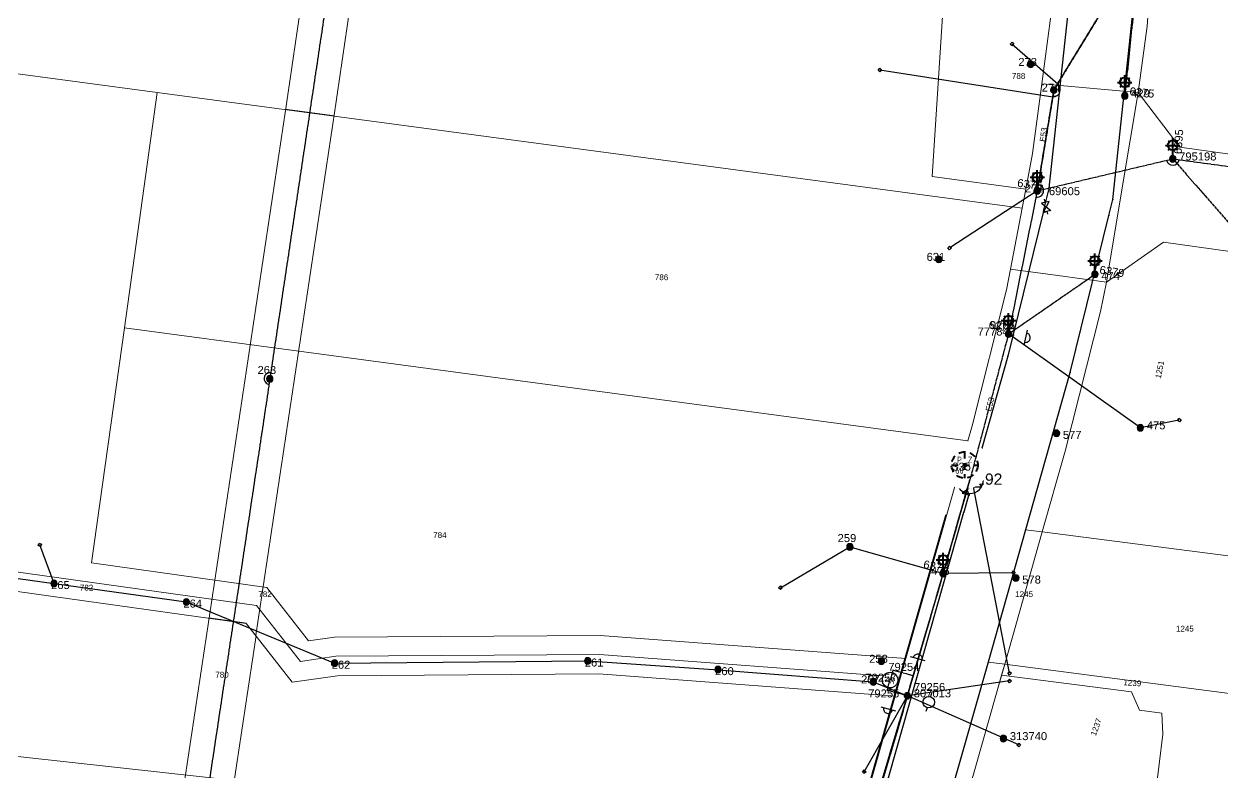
# Model space of a CAD drawing. Header units: metres. Extents: x 315515 to 317824, y 6273486 to 6276226.
# Drawn here: x 316262 to 316636.2, y 6275389.1 to 6275622.9 of the extents above; entities that cross this region are included whole.
import ezdxf
from ezdxf.enums import TextEntityAlignment as Align

# ---------------------------------------------------------------- set-up
doc = ezdxf.new("R2010")
doc.units = ezdxf.units.M
for name, pattern in [('Cable Exist OH', [1, 1, 0]), ('Dash', [5, 3, -2]), ('HIDDEN', [0.375, 0.25, -0.125]), ('HIDDEN2', [0.1875, 0.125, -0.0625])]:
    doc.linetypes.add(name, pattern=pattern)
doc.layers.get('0').update_dxf_attribs({"color": 6})
for name, color, linetype in [('_User Miscellaneous11', 7, 'Continuous'), ('DP164591', 5, 'Continuous'), ('Equip_LV_EXT', 7, 'Continuous'), ('Equip_SL_EXT', 7, 'Continuous'), ('Equip_SP_HV_EXT', 7, 'Continuous'), ('Equip_SP_SL_EXT', 7, 'Continuous'), ('Mains_HV_EXT', 1, 'Continuous'), ('Mains_LV_EXT', 7, 'Continuous'), ('Mains_SL_EXT', 3, 'Continuous'), ('Services_SP_EXT', 7, 'Continuous'), ('Sub_SP_TR_HV_LV_EXT', 7, 'Continuous'), ('SupportsOH_SP_TR_HV_LV_SL_EXT', 7, 'Continuous')]:
    doc.layers.add(name, color=color, linetype=linetype)
for name, color, linetype, lineweight in [('Cadastre Land Parcels_SP_EXT', 7, 'Continuous', 5), ('Cadastre Other Property_SP_EXT', 9, 'HIDDEN', 5), ('Cadastre Roads_SP_EXT', 9, 'Continuous', 5)]:
    doc.layers.add(name, color=color, linetype=linetype, lineweight=lineweight)
doc.styles.add('iecARIAL', font='arial.ttf', dxfattribs={"height": 2})
doc.styles.add('IESYMBOL1', font='isocp.shx')
doc.styles.add('POLE_LABEL', font='arial.ttf')
doc.styles.add('SLCP_LABEL', font='arial.ttf', dxfattribs={"height": 3.5})
doc.styles.get("Standard").update_dxf_attribs({"font": 'arial.ttf'})
doc.styles.add('SWITCH_LABEL', font='arial.ttf', dxfattribs={"height": 2.5})

# ---------------------------------------------------------------- blocks, each defined once
blk = doc.blocks.new('SUB_POLE_EXT')
blk.add_wipeout([(0, 4.22), (0.42, 4.2), (0.83, 4.14), (1.21, 4.05), (1.62, 3.9), (1.99, 3.72), (2.35, 3.51), (2.68, 3.26), (2.99, 2.99), (3.28, 2.66), (3.52, 2.34), (3.76, 1.92), (3.9, 1.62), (4.04, 1.23), (4.18, 0.63), (4.22, 0), (4.18, -0.61), (4.06, -1.15), (3.9, -1.62), (3.58, -2.24), (3.22, -2.73), (2.97, -3.01), (2.68, -3.26), (2.36, -3.5), (2, -3.72), (1.64, -3.89), (1.25, -4.03), (0.82, -4.14), (0.42, -4.2), (0, -4.22), (-0.41, -4.2), (-0.8, -4.15), (-1.21, -4.05), (-1.62, -3.9), (-1.99, -3.73), (-2.35, -3.51), (-2.68, -3.26), (-2.96, -3.02), (-3.23, -2.72), (-3.51, -2.35), (-3.71, -2.01), (-3.91, -1.6), (-4.05, -1.21), (-4.16, -0.76), (-4.22, -0.14), (-4.21, 0.39), (-4.14, 0.83), (-4.03, 1.27), (-3.9, 1.63), (-3.71, 2.02), (-3.5, 2.37), (-3.28, 2.67), (-2.99, 2.99), (-2.68, 3.27), (-2.33, 3.52), (-1.98, 3.73), (-1.63, 3.9), (-1.2, 4.05), (-0.78, 4.15), (-0.4, 4.21)])
blk.add_line((2.16, 0.48), (2.16, 0.48, 0))
blk.add_lwpolyline([(-4.22, 0, 1), (4.22, 0, 1)], format="xyb", close=True)
blk.add_lwpolyline([(2.14, 0.52), (0, 4.22), (-3.66, -2.11), (3.66, -2.11)], close=True)
for tag, height, flags, p in [('ASSET_NUM', 3.5, 8, (2, 2)), ('STREET_CODE', 0.2, 9, (1.5, 0)), ('CONSTRUCTED_VOLTAGE', 0.2, 9, (1.5, -0.2)), ('OPERATING_VOLTAGE', 0.2, 9, (1.5, -0.6)), ('OPERATED_BY', 0.2, 9, (1.5, -0.8)), ('ORIENTATION', 0.2, 9, (1.5, -1.2)), ('OWNED_BY', 0.2, 9, (1.5, -1.4)), ('SECONDARY_VOLTAGE', 0.2, 9, (1.5, -1.6)), ('STATE', 0.2, 9, (1.5, -1.8)), ('SUBSTATION_TYPE', 0.2, 9, (1.5, -2)), ('STREETNAME', 0.2, 9, (1.5, -2.8)), ('SUBURB', 0.2, 9, (1.5, -3)), ('Z', 0.2, 1, (1.5, -3.4)), ('NO_PHASES', 0.2, 9, (1.5, -0.4)), ('MAINTAINED_BY', 0.2, 9, (1.5, -1)), ('USAGE', 0.2, 9, (1.5, -2.2)), ('LEGEND', 0.2, 9, (1.5, -2.4)), ('LOCATION', 0.2, 9, (1.5, -2.6)), ('NOTES', 0.2, 9, (1.5, -3.2))]:
    blk.add_attdef(tag, text='', height=height, dxfattribs=dict(flags=flags)).set_placement(p, align=Align.MIDDLE_LEFT)
blk = doc.blocks.new('LV_OH_LINKS_DISTFUSE_EXT')
for p, q in [((0, 0), (0.96, 0)), ((3.84, 0), (4.8, 0))]:
    blk.add_line(p, q)
blk.add_lwpolyline([(3.84, -1.2), (3.84, 1.2), (0.96, -1.2), (0.96, 1.2)], close=True)
at = {"flags": 9}
for tag, p in [('ACTUAL_STATUS', (0, 0)), ('CONSTRUCTED_VOLTAGE', (0, -0.2)), ('OPERATING_VOLTAGE', (0, -0.6)), ('ORIENTATION', (0, -0.8)), ('OWNED_BY', (0, -1)), ('STATE', (0, -1.2)), ('SWITCH_TYPE', (0, -1.4)), ('NO_PHASES', (0, -0.4)), ('USAGE', (0, -1.6)), ('NOTES', (0, -1.8))]:
    blk.add_attdef(tag, text='', height=0.2, dxfattribs=at).set_placement(p, align=Align.MIDDLE_LEFT)
at = {"flags": 1}
blk.add_attdef('Z', (0, 0), '', height=0.2, dxfattribs=at)
blk = doc.blocks.new('SL_LANTERN_EXT')
at = {"lineweight": 40}
for p, q in [((-2.25, 4.22), (2.25, 4.22)), ((-1.46, 5.68), (-1.06, 5.28)), ((0, 1.97), (0, 6.47)), ((1.46, 5.68), (1.06, 5.28)), ((-1.46, 2.76), (-1.06, 3.16)), ((0, 0), (0, 2.72)), ((1.46, 2.76), (1.06, 3.16))]:
    blk.add_line(p, q, dxfattribs=at)
blk.add_circle((0, 4.22), 1.5, dxfattribs=at)
at = {"style": 'iecARIAL', "flags": 8}
blk.add_attdef('ASSET_NUM', (1.5, 1.5), '', height=2.5, dxfattribs=at)
for tag, p, height, flags in [('OPERATING_VOLTAGE', (0.98, -1.65), 0.2, 9), ('ORIENTATION', (0.98, -1.85), 0.2, 9), ('OWNED_BY', (0.98, -2.05), 0.2, 9), ('STATE', (0.98, -2.25), 0.2, 9), ('CONSTRUCTED_VOLTAGE', (0.98, -0.65), 0.2, 9), ('CONTROL_TYPE', (0.98, -0.85), 0.2, 9), ('LANTERN_PURPOSE', (0.98, -1.05), 0.2, 9), ('LANTERN_TYPE', (0.98, -1.25), 0.2, 9), ('NO_PHASES', (0.98, -1.45), 0.2, 9), ('USAGE', (0.98, -2.45), 0.2, 9), ('CEXIST', (0.98, -2.65), 0.2, 9), ('CNEW', (0.98, -2.85), 0.2, 9), ('CNUMBER', (0.98, -3.05), 0.2, 9), ('CREMOVE', (0.98, -3.25), 0.2, 9), ('CREPLACE', (0.98, -3.45), 0.2, 9), ('LKINGHEIGHT', (0.98, -3.65), 0.2, 9), ('LBRACKET', (0.98, -3.85), 0.2, 9), ('LNUMBER', (2.18, -3.25), 2.5, 8), ('LBRACKETVOCAB', (0.98, -4.05), 0.2, 9), ('LCATEGORY', (0.98, -4.25), 0.2, 9), ('LCHARGE1', (0.98, -4.45), 0.2, 9), ('LCHARGE1PERCENT', (0.98, -4.65), 0.2, 9), ('LCHARGE2', (0.98, -4.85), 0.2, 9), ('LCHARGE2PERCENT', (0.98, -5.05), 0.2, 9), ('LCHARGE3', (0.98, -5.25), 0.2, 9), ('LCHARGE3PERCENT', (0.98, -5.45), 0.2, 9), ('LEXIST', (0.98, -5.65), 0.2, 9), ('LLAMP', (0.98, -5.85), 0.2, 9), ('LLAMPVOCAB', (0.98, -6.05), 0.2, 9), ('LMAST', (0.98, -6.25), 0.2, 9), ('LMASTVOCAB', (0.98, -6.45), 0.2, 9), ('LNEW', (0.98, -6.65), 0.2, 9), ('LANTNUMBER', (0.98, -6.85), 0.2, 9), ('LOUTREACH', (0.98, -7.25), 0.2, 9), ('LOUTREACHVOCAB', (0.98, -7.45), 0.2, 9), ('LRATECODE', (0.98, -7.65), 0.2, 9), ('STREETNAME', (0.98, -9.25), 0.2, 9), ('SUBURB', (0.98, -9.45), 0.2, 1), ('LREMOVE', (0.98, -7.85), 0.2, 9), ('LREPLACE', (0.98, -8.05), 0.2, 9), ('LTYPE', (0.98, -8.25), 0.2, 9), ('LTYPEVOCAB', (0.98, -8.45), 0.2, 9), ('LEGEND', (0.98, -8.65), 0.2, 9), ('LOCATION', (0.98, -8.85), 0.2, 9), ('NOTES', (0.98, -9.05), 0.2, 9)]:
    blk.add_attdef(tag, p, '', height=height, dxfattribs=dict(flags=flags))
blk = doc.blocks.new('CCP_EXT')
blk.add_wipeout([(0, 0.57), (0.57, 0), (0, -0.57), (-0.57, 0)])
blk.add_lwpolyline([(-0.57, 0), (0, 0.57), (0.57, 0), (0, -0.57), (-0.57, 0)])
at = {"flags": 1}
blk.add_attdef('Z', (0, 0), '', height=0.2, dxfattribs=at)
at = {"flags": 9}
for tag, p in [('CCP_TYPE', (0, 0)), ('CONSTRUCTED_VOLTAGE', (0, -0.2)), ('OPERATING_VOLTAGE', (0, -0.6)), ('ORIENTATION', (0, -0.8)), ('OWNED_BY', (0, -1)), ('STATE', (0, -1.8)), ('NO_PHASES', (0, -0.4)), ('USAGE', (0, -1.2)), ('LEGEND', (0, -1.4)), ('LIFE_SUPPORT', (0, -1.6)), ('NOTES', (0, -2))]:
    blk.add_attdef(tag, text='', height=0.2, dxfattribs=at).set_placement(p, align=Align.MIDDLE_LEFT)
blk = doc.blocks.new('AUTO_RECLOSER_EXT')
at = {"flags": 1}
blk.add_attdef('Z', (0, 0), '', height=0.2, dxfattribs=at)
at = {"style": 'SWITCH_LABEL'}
for tag, height, flags, p in [('ASSET_NUM', 2.5, 8, (2, 2)), ('STREET_CODE', 0.2, 9, (0, -0.2))]:
    blk.add_attdef(tag, text='', height=height, dxfattribs=dict(at, flags=flags)).set_placement(p, align=Align.MIDDLE_LEFT)
at = {"flags": 9}
for tag, p in [('CONSTRUCTED_VOLTAGE', (0, -0.4)), ('OPERATING_VOLTAGE', (0, -0.8)), ('ORIENTATION', (0, -1)), ('OWNED_BY', (0, -1.2)), ('STATE', (0, -1.4)), ('STREETNAME', (0, -2.2)), ('SUBURB', (0, -2.4)), ('NO_PHASES', (0, -0.6)), ('USAGE', (0, -1.6)), ('LEGEND', (0, -1.8)), ('LOCATION', (0, -2)), ('NOTES', (0, -2.6))]:
    blk.add_attdef(tag, text='', height=0.2, dxfattribs=at).set_placement(p, align=Align.MIDDLE_LEFT)
blk.add_wipeout([(0, 2.43), (-0.3, 2.41), (-0.6, 2.35), (-0.89, 2.26), (-1.17, 2.13), (-1.42, 1.96), (-1.66, 1.77), (-1.87, 1.55), (-2.05, 1.3), (-2.19, 1.04), (-2.31, 0.75), (-2.38, 0.46), (-2.42, 0.16), (-2.42, -0.15), (-2.38, -0.45), (-2.31, -0.75), (-2.2, -1.03), (-2.05, -1.3), (-1.87, -1.54), (-1.66, -1.77), (-1.43, -1.96), (-1.17, -2.12), (-0.9, -2.25), (-0.61, -2.35), (-0.31, -2.41), (0, -2.43), (0.3, -2.41), (0.6, -2.35), (0.89, -2.26), (1.17, -2.13), (1.42, -1.96), (1.66, -1.77), (1.87, -1.55), (2.05, -1.3), (2.19, -1.04), (2.31, -0.75), (2.38, -0.46), (2.42, -0.16), (2.42, 0.15), (2.38, 0.45), (2.31, 0.75), (2.2, 1.03), (2.05, 1.3), (1.87, 1.54), (1.66, 1.77), (1.43, 1.96), (1.17, 2.12), (0.9, 2.25), (0.61, 2.35), (0.31, 2.41)])
blk.add_circle((0, 0), 2.43)
at = {"insert": (0, 0), "char_height": 2, "width": 3.6298, "attachment_point": 5}
blk.add_mtext('{\\Fisocp|c0;AR}', dxfattribs=at)
blk = doc.blocks.new('POLE_EXT')
blk.add_hatch(color=256).paths.add_polyline_path([(-1, 0, 1), (1, 0, 1)])
blk.add_lwpolyline([(-1, 0, 1), (1, 0, 1)], format="xyb", close=True)
for tag, height, flags, p in [('pNumber', 2.5, 8, (-17.84, 2.07)), ('OWNED_BY', 0.2, 9, (1.35, -0.4)), ('SPECIAL_USE', 0.2, 9, (1.35, -0.8)), ('STATE', 0.2, 9, (1.35, -1)), ('cLV', 0.2, 9, (1.35, -1.4)), ('hDepth', 0.2, 9, (1.35, -1.6)), ('hDia', 0.2, 9, (1.35, -1.8)), ('cHV', 0.2, 9, (1.35, -2)), ('cLinedev', 0.2, 9, (1.35, -3.4)), ('pExisting', 0.2, 9, (1.35, -3.8)), ('PARENT', 0.2, 9, (1.35, -0.6)), ('USAGE', 0.2, 9, (1.35, -1.2)), ('LBRACKET', 0.2, 9, (1.35, -2.2)), ('LExisting', 0.2, 9, (1.35, -2.4)), ('LANTNUMBER', 0.2, 9, (1.35, -2.6)), ('LOther', 0.2, 9, (1.35, -2.8)), ('LRemove', 0.2, 9, (1.35, -3)), ('LEGEND', 0.2, 9, (1.35, -3.2)), ('LOCATION', 0.2, 9, (1.35, -3.6)), ('pFooting', 0.2, 9, (1.35, -4.4)), ('pNew', 0.2, 9, (1.35, -4.6)), ('pRelocate', 0.2, 9, (1.35, -5)), ('pRemove', 0.2, 9, (1.35, -5.2)), ('pReplace', 0.2, 9, (1.35, -5.4)), ('pStay', 0.2, 9, (1.35, -5.6)), ('pType', 0.2, 9, (1.35, -5.8)), ('cspan', 0.2, 9, (1.35, -6)), ('STREETNAME', 0.2, 9, (1.35, -6.2)), ('SUBURB', 0.2, 9, (1.35, -6.4)), ('OPERATED_BY', 0.2, 9, (1.36, -7.01)), ('PFNUMBER', 0.2, 9, (1.35, -4)), ('NEWPFNUMBER', 0.2, 9, (1.35, -4.2)), ('NOTES', 0.2, 9, (1.35, -6.6)), ('MAINTAINED_BY', 0.2, 9, (1.36, -6.81))]:
    blk.add_attdef(tag, text='', height=height, dxfattribs=dict(flags=flags)).set_placement(p, align=Align.MIDDLE_LEFT)
at = {"style": 'POLE_LABEL'}
for tag, height, flags, p in [('STRUCTURE_PLANT_NUMBER', 0.2, 9, (1.35, 0.03)), ('ASSET_NUM', 2.5, 8, (2, 2)), ('STREET_CODE', 0.2, 9, (1.35, -0.2))]:
    blk.add_attdef(tag, text='', height=height, dxfattribs=dict(at, flags=flags)).set_placement(p, align=Align.MIDDLE_LEFT)
at = {"flags": 1}
blk.add_attdef('Z', (1.35, -7.33), '', height=0.2, dxfattribs=at)
blk = doc.blocks.new('HV_USL_CLOSED_EXT')
blk.add_line((2.4, 5.5), (-2.4, 5.5))
blk.add_lwpolyline([(1.44, 5.5, 0.414214), (0, 6.94, 0.414214), (-1.44, 5.5)], format="xyb")
for tag, height, flags, p in [('STREET_CODE', 0.2, 9, (1.5, 0)), ('ASSET_NUM', 2.5, 8, (2, 2)), ('ACTUAL_STATUS', 0.2, 9, (1.5, -0.2)), ('CONSTRUCTED_VOLTAGE', 0.2, 9, (1.5, -0.4)), ('OPERATING_VOLTAGE', 0.2, 9, (1.5, -0.8)), ('ORIENTATION', 0.2, 9, (1.5, -1)), ('OWNED_BY', 0.2, 9, (1.5, -1.2)), ('OPERATED_BY', 0.2, 9, (1.5, -1.4)), ('STATE', 0.2, 9, (1.5, -1.8)), ('SWITCH_TYPE', 0.2, 9, (1.5, -2)), ('STREETNAME', 0.2, 9, (1.5, -2.8)), ('SUBURB', 0.2, 9, (1.5, -3)), ('Z', 0.2, 1, (1.5, -3.6)), ('NO_PHASES', 0.2, 9, (1.5, -0.6)), ('MAINTAINED_BY', 0.2, 9, (1.5, -1.6)), ('USAGE', 0.2, 9, (1.5, -2.2)), ('LEGEND', 0.2, 9, (1.5, -2.4)), ('LOCATION', 0.2, 9, (1.5, -2.6)), ('NOTES', 0.2, 9, (1.5, -3.2)), ('LABEL_ALIGNMENT', 0.2, 9, (1.5, -3.4))]:
    blk.add_attdef(tag, text='', height=height, dxfattribs=dict(flags=flags)).set_placement(p, align=Align.MIDDLE_LEFT)
blk = doc.blocks.new('HV_DOF_CLOSED_EXT')
for p, q in [((0, 7.9), (0, 6.94)), ((0, 4.06), (0, 3.1))]:
    blk.add_line(p, q)
blk.add_lwpolyline([(-1.2, 4.06), (1.2, 4.06), (-1.2, 6.94), (1.2, 6.94)], close=True)
for tag, height, flags, p in [('STREET_CODE', 0.2, 9, (1.5, 0)), ('ASSET_NUM', 2.5, 8, (2, 2)), ('ACTUAL_STATUS', 0.2, 9, (1.5, -0.2)), ('CONSTRUCTED_VOLTAGE', 0.2, 9, (1.5, -0.4)), ('OPERATING_VOLTAGE', 0.2, 9, (1.5, -0.8)), ('ORIENTATION', 0.2, 9, (1.5, -1)), ('OWNED_BY', 0.2, 9, (1.5, -1.2)), ('OPERATED_BY', 0.2, 9, (1.5, -1.4)), ('STATE', 0.2, 9, (1.5, -1.8)), ('SWITCH_TYPE', 0.2, 9, (1.5, -2)), ('STREETNAME', 0.2, 9, (1.5, -2.8)), ('SUBURB', 0.2, 9, (1.5, -3)), ('Z', 0.2, 1, (1.5, -3.6)), ('NO_PHASES', 0.2, 9, (1.5, -0.6)), ('MAINTAINED_BY', 0.2, 9, (1.5, -1.6)), ('USAGE', 0.2, 9, (1.5, -2.2)), ('LEGEND', 0.2, 9, (1.5, -2.4)), ('LOCATION', 0.2, 9, (1.5, -2.6)), ('NOTES', 0.2, 9, (1.5, -3.2)), ('LABEL_ALIGNMENT', 0.2, 9, (1.5, -3.4))]:
    blk.add_attdef(tag, text='', height=height, dxfattribs=dict(flags=flags)).set_placement(p, align=Align.MIDDLE_LEFT)
blk = doc.blocks.new('HV_ABS_OPEN_EXT')
for p, q in [((-3, 6.87), (-1.8, 6.87)), ((1.8, 6.87), (3, 6.87))]:
    blk.add_line(p, q)
blk.add_circle((0, 6.87), 1.8)
for tag, height, flags, p in [('STREET_CODE', 0.2, 9, (1.5, 0)), ('ASSET_NUM', 2.5, 8, (2, 2)), ('ACTUAL_STATUS', 0.2, 9, (1.5, -0.2)), ('CONSTRUCTED_VOLTAGE', 0.2, 9, (1.5, -0.4)), ('OPERATING_VOLTAGE', 0.2, 9, (1.5, -0.8)), ('ORIENTATION', 0.2, 9, (1.5, -1)), ('OWNED_BY', 0.2, 9, (1.5, -1.2)), ('STATE', 0.2, 9, (1.5, -1.4)), ('SWITCH_TYPE', 0.2, 9, (1.5, -1.6)), ('STREETNAME', 0.2, 9, (1.5, -2.4)), ('SUBURB', 0.2, 9, (1.5, -2.6)), ('OPERATED_BY', 0.2, 9, (1.5, -3.2)), ('Z', 0.2, 1, (1.5, -3.6)), ('NO_PHASES', 0.2, 9, (1.5, -0.6)), ('USAGE', 0.2, 9, (1.5, -1.8)), ('LEGEND', 0.2, 9, (1.5, -2)), ('LOCATION', 0.2, 9, (1.5, -2.2)), ('NOTES', 0.2, 9, (1.5, -2.8)), ('MAINTAINED_BY', 0.2, 9, (1.5, -3)), ('LABEL_ALIGNMENT', 0.2, 9, (1.5, -3.4))]:
    blk.add_attdef(tag, text='', height=height, dxfattribs=dict(flags=flags)).set_placement(p, align=Align.MIDDLE_LEFT)
blk = doc.blocks.new('SLCP_ZELL_EXT')
blk.add_wipeout([(-0.24, 7.5), (-0.71, 7.47), (-1.17, 7.41), (-1.64, 7.32), (-2.09, 7.21), (-2.54, 7.06), (-2.98, 6.89), (-3.41, 6.69), (-3.82, 6.46), (-4.22, 6.21), (-4.6, 5.93), (-4.96, 5.63), (-5.31, 5.31), (-5.63, 4.96), (-5.93, 4.6), (-6.21, 4.22), (-6.46, 3.82), (-6.69, 3.41), (-6.89, 2.98), (-7.06, 2.54), (-7.21, 2.09), (-7.32, 1.64), (-7.41, 1.17), (-7.47, 0.71), (-7.5, 0.24), (-7.5, -0.24), (-7.47, -0.71), (-7.41, -1.17), (-7.32, -1.64), (-7.21, -2.09), (-7.06, -2.54), (-6.89, -2.98), (-6.69, -3.41), (-6.46, -3.82), (-6.21, -4.22), (-5.93, -4.6), (-5.63, -4.96), (-5.31, -5.31), (-4.96, -5.63), (-4.6, -5.93), (-4.22, -6.21), (-3.82, -6.46), (-3.41, -6.69), (-2.98, -6.89), (-2.54, -7.06), (-2.09, -7.21), (-1.64, -7.32), (-1.17, -7.41), (-0.71, -7.47), (-0.24, -7.5), (0.24, -7.5), (0.71, -7.47), (1.17, -7.41), (1.64, -7.32), (2.09, -7.21), (2.54, -7.06), (2.98, -6.89), (3.41, -6.69), (3.82, -6.46), (4.22, -6.21), (4.6, -5.93), (4.96, -5.63), (5.31, -5.31), (5.63, -4.96), (5.93, -4.6), (6.21, -4.22), (6.46, -3.82), (6.69, -3.41), (6.89, -2.98), (7.06, -2.54), (7.21, -2.09), (7.32, -1.64), (7.41, -1.17), (7.47, -0.71), (7.5, -0.24), (7.5, 0.24), (7.47, 0.71), (7.41, 1.17), (7.32, 1.64), (7.21, 2.09), (7.06, 2.54), (6.89, 2.98), (6.69, 3.41), (6.46, 3.82), (6.21, 4.22), (5.93, 4.6), (5.63, 4.96), (5.31, 5.31), (4.96, 5.63), (4.6, 5.93), (4.22, 6.21), (3.82, 6.46), (3.41, 6.69), (2.98, 6.89), (2.54, 7.06), (2.09, 7.21), (1.64, 7.32), (1.17, 7.41), (0.71, 7.47), (0.24, 7.5)])
at = {"linetype": 'Dash', "lineweight": 40, "ltscale": 0.7}
for p, q in [((0, 4.11), (0, -4.11)), ((-4.11, 0), (4.11, 0))]:
    blk.add_line(p, q, dxfattribs=at)
blk.add_circle((0, 0), 4.11, dxfattribs=at)
at = {"lineweight": 40, "style": 'IESYMBOL1'}
for s, p in [('P', (-1.6, 0)), ('Z', (1.7, 0)), ('60', (-1.61, -3.31))]:
    blk.add_text(s, height=2, dxfattribs=at).set_placement(p, align=Align.BOTTOM_CENTER)
at = {"flags": 1}
blk.add_attdef('Z', (0, 0), '', height=0.2, dxfattribs=at)
at = {"style": 'SLCP_LABEL'}
for tag, height, flags, p in [('ASSET_NUM', 2.5, 8, (2, 2)), ('STREET_CODE', 0.2, 9, (0, -0.2))]:
    blk.add_attdef(tag, text='', height=height, dxfattribs=dict(at, flags=flags)).set_placement(p, align=Align.MIDDLE_LEFT)
at = {"flags": 9}
for tag, p in [('CONSTRUCTED_VOLTAGE', (0, -0.4)), ('CONTROL_TYPE', (0, -0.6)), ('OPERATING_VOLTAGE', (0, -1)), ('ORIENTATION', (0, -1.2)), ('OWNED_BY', (0, -1.4)), ('STATE', (0, -2)), ('NO_PHASES', (0, -0.8)), ('USAGE', (0, -1.6)), ('LOCATION', (0, -1.8)), ('NOTES', (0, -2.2))]:
    blk.add_attdef(tag, text='', height=0.2, dxfattribs=at).set_placement(p, align=Align.MIDDLE_LEFT)
blk = doc.blocks.new('A$C509F0ABC')
at = {"layer": 'DP164591'}
for p, q in [((207.13, 498.84), (196.99, 404.47)), ((217.1, 401.89), (227.26, 497.91)), ((195.44, 398.25), (196.99, 404.47)), ((215.86, 396.85), (217.1, 401.89)), ((195.44, 398.25), (184.25, 352.91)), ((195.84, 397.97), (195.44, 398.25)), ((203.74, 347.77), (215.86, 396.85)), ((184.25, 352.91), (170.52, 304.17)), ((189.93, 298.72), (203.74, 347.77)), ((137.39, 187.31), (170.52, 304.17)), ((148.87, 246.75), (164.88, 303.16)), ((178.2, 257.41), (189.93, 298.72)), ((166.47, 216.09), (178.2, 257.41)), ((132.35, 188.55), (148.87, 246.75))]:
    blk.add_line(p, q, dxfattribs=at)
for p in [(196.99, 404.47), (217.1, 401.89), (195.44, 398.25), (195.84, 397.97), (215.86, 396.85), (184.25, 352.91), (203.74, 347.77), (164.88, 303.16), (170.52, 304.17), (189.93, 298.72)]:
    blk.add_point(p, dxfattribs=at)

msp = doc.modelspace()

# ---------------------------------------------------------------- linework, layer by layer
at = {"layer": 'Cadastre Land Parcels_SP_EXT', "linetype": 'Continuous'}
for points in [[(316116.751, 6275714.328), (315873.748, 6275746.654), (315861.931, 6275664.093), (316045.043, 6275636.098), (316128.409, 6275624.936), (316154.244, 6275621.479), (316303.68, 6275601.487), (316358.887, 6275594.09), (316573.768, 6275565.325), (316574.937, 6275571.304), (316545.726, 6275575.213), (316550.027, 6275643.14), (316480.12, 6275652.61), (316481.855, 6275665.588), (316371.526, 6275680.284), (316207.643, 6275702.237), (316126.705, 6275713.003), (316116.751, 6275714.328)], [(316901.479, 6275624.349), (316615.976, 6275664.957), (316612.805, 6275622.257), (316610.037, 6275601.462), (316623.018, 6275584.4), (316889.272, 6275547.063), (316901.479, 6275624.349)], [(316574.937, 6275571.304), (316577.072, 6275582.406), (316579.947, 6275604.156), (316582.76, 6275625.433), (316583.749, 6275638.602), (316550.027, 6275643.14), (316545.726, 6275575.213), (316574.937, 6275571.304)], [(316154.244, 6275621.479), (316128.409, 6275624.936), (316045.043, 6275636.098), (316037.501, 6275581.832), (316030.831, 6275533.498), (316023.192, 6275478.678), (316112.573, 6275466.139), (316331.401, 6275435.537), (316334.541, 6275431.573), (316345.796, 6275417.153), (316359.95, 6275419.171), (316441.607, 6275419.788), (316534.146, 6275412.85), (316535.822, 6275418.742), (316441.832, 6275425.848), (316359.492, 6275425.284), (316348.371, 6275423.663), (316334.624, 6275441.205), (316133.005, 6275469.356), (316154.244, 6275621.479)], [(316303.68, 6275601.487), (316154.244, 6275621.479), (316133.005, 6275469.356), (316334.624, 6275441.205), (316348.371, 6275423.663), (316359.492, 6275425.284), (316441.832, 6275425.848), (316535.822, 6275418.742), (316537.474, 6275424.635), (316442.051, 6275431.832), (316359.031, 6275431.276), (316350.948, 6275430.103), (316337.848, 6275446.812), (316283.158, 6275454.459), (316293.435, 6275527.949), (316303.68, 6275601.487)], [(316573.768, 6275565.325), (316358.887, 6275594.09), (316303.68, 6275601.487), (316293.435, 6275527.949), (316347.886, 6275520.656), (316556.807, 6275492.675), (316558.152, 6275497.291), (316568.916, 6275539.802), (316570.149, 6275546.29), (316573.768, 6275565.325)], [(316674.427, 6275546.783), (316617.922, 6275554.697), (316600.126, 6275542.22), (316598.311, 6275533.094), (316587.235, 6275489.363), (316580.064, 6275464.137), (316661.54, 6275453.614), (316674.427, 6275546.783)], [(316534.146, 6275412.85), (316441.607, 6275419.788), (316359.95, 6275419.171), (316345.796, 6275417.153), (316334.541, 6275431.573), (316331.401, 6275435.537), (316112.573, 6275466.139), (316104.887, 6275411.054), (316132.606, 6275407.995), (316520.596, 6275365.174), (316534.146, 6275412.85)], [(316568.359, 6275422.821), (316580.064, 6275464.137), (316574.874, 6275464.805), (316563.168, 6275423.494), (316568.359, 6275422.821)], [(316661.54, 6275453.614), (316580.064, 6275464.137), (316568.359, 6275422.821), (316643.358, 6275413.088), (316655.756, 6275411.479), (316661.54, 6275453.614)], [(316615.449, 6275382.177), (316617.726, 6275400.988), (316617.439, 6275407.495), (316610.417, 6275408.406), (316607.977, 6275414.153), (316567.397, 6275419.417), (316565.795, 6275413.747), (316556.634, 6275381.498), (316612.301, 6275374.288), (316615.449, 6275382.177)], [(316643.358, 6275413.088), (316568.359, 6275422.821), (316567.397, 6275419.417), (316607.977, 6275414.153), (316610.417, 6275408.406), (316617.439, 6275407.495), (316617.726, 6275400.988), (316615.449, 6275382.177), (316612.301, 6275374.288), (316614.375, 6275374.019), (316638.123, 6275370.932), (316643.358, 6275413.088)], [(316520.596, 6275365.174), (316132.606, 6275407.995), (316104.887, 6275411.054), (316098.195, 6275363.209), (316133.549, 6275359.223), (316508.632, 6275316.942), (316510.189, 6275325.166), (316517.595, 6275354.619), (316520.596, 6275365.174)]]:
    msp.add_lwpolyline(points, close=True, dxfattribs=at)
at = {"layer": 'Cadastre Other Property_SP_EXT', "linetype": 'HIDDEN2'}
for points in [[(316358.885, 6275594.18), (316371.525, 6275680.374), (316356.414, 6275682.398), (316343.778, 6275596.204), (316358.885, 6275594.18)], [(316358.885, 6275594.18), (316343.778, 6275596.204), (316319.874, 6275437.239), (316331.399, 6275435.627), (316334.447, 6275431.779), (316358.885, 6275594.18)], [(316334.539, 6275431.663), (316331.399, 6275435.627), (316319.874, 6275437.239), (316304.318, 6275333.985), (316319.542, 6275332.268), (316334.539, 6275431.663)]]:
    msp.add_lwpolyline(points, close=True, dxfattribs=at)
at = {"layer": 'Cadastre Roads_SP_EXT', "linetype": 'Continuous'}
for points in [[(316582.76, 6275625.433), (316579.947, 6275604.156), (316594.957, 6275602.813), (316610.037, 6275601.462), (316612.805, 6275622.257), (316615.976, 6275664.957)], [(317018.451, 6275528.962), (316889.272, 6275547.063), (316623.018, 6275584.4), (316623.018, 6275584.4), (316610.037, 6275601.462), (316605.06, 6275571.712), (316600.126, 6275542.22), (316617.922, 6275554.697), (316674.427, 6275546.783), (316704.6, 6275542.541), (316734.747, 6275538.279), (316746.823, 6275536.613), (316764.96, 6275534.036), (316882.647, 6275517.552), (316956.899, 6275507.153)]]:
    msp.add_lwpolyline(points, dxfattribs=at)
at = {"layer": 'Mains_HV_EXT', "linetype": 'Cable Exist OH'}
for points in [[(316401.857, 6275918.178), (316390.58, 6275848.206), (316367.931, 6275705.659), (316357.472, 6275636.712), (316338.816, 6275512.024)], [(316583.72, 6275602.271), (316610.58, 6275646.438)], [(316578.507, 6275570.759), (316583.72, 6275602.271)], [(316578.508, 6275570.759), (316620.829, 6275580.756)], [(316620.829, 6275580.756), (316678.63, 6275572.924), (316728.192, 6275566.588), (316778.308, 6275559.481)], [(316578.508, 6275570.759), (316569.531, 6275526.03)], [(316338.832, 6275511.911), (316311.517, 6275330.652), (316302.68, 6275272.705), (316289.188, 6275183.66), (316280.842, 6275128.023)]]:
    msp.add_lwpolyline(points, dxfattribs=at)
at = {"layer": 'Mains_HV_EXT', "linetype": 'Continuous'}
for points in [[(316583.413, 6275600.295, 0.8143178), (316584.786, 6275603.963)], [(316618.883, 6275580.296, 0.8296416), (316622.81, 6275580.478)], [(316580.451, 6275571.229, 0.3097511), (316578.822, 6275572.735)], [(316339.072, 6275513.877, 0.9715747), (316338.497, 6275510.272)]]:
    msp.add_lwpolyline(points, format="xyb", dxfattribs=at)
at = {"layer": 'Mains_LV_EXT', "linetype": 'Cable Exist OH'}
for points in [[(316610.587, 6275646.636), (316610.58, 6275646.438), (316583.738, 6275602.3)], [(316583.738, 6275602.3), (316583.72, 6275602.271), (316578.508, 6275570.759)], [(316578.508, 6275570.759), (316620.829, 6275580.756), (316679.157, 6275572.849), (316728.067, 6275566.513), (316778.308, 6275559.481)], [(316578.508, 6275570.759), (316569.531, 6275526.03)], [(316537.945, 6275412.969), (316549.146, 6275451.174)]]:
    msp.add_lwpolyline(points, dxfattribs=at)
at = {"layer": 'Mains_LV_EXT', "linetype": 'Continuous'}
for points in [[(316583.359, 6275600.088, 0.6964318), (316584.892, 6275604.198)], [(316578.117, 6275568.798, 0.5581077), (316580.435, 6275571.295)]]:
    msp.add_lwpolyline(points, format="xyb", dxfattribs=at)
at = {"layer": 'Mains_SL_EXT', "linetype": 'Cable Exist OH'}
for points in [[(316610.58, 6275646.438), (316583.72, 6275602.271), (316578.507, 6275570.759)], [(316610.58, 6275646.438), (316605.852, 6275600.444)], [(316578.508, 6275570.759), (316620.829, 6275580.756)], [(316620.829, 6275580.756), (316643.123, 6275555.296)], [(316620.829, 6275580.756), (316679.157, 6275572.849)], [(316578.507, 6275570.759), (316569.531, 6275526.03)], [(316569.531, 6275526.03), (316596.513, 6275544.663)]]:
    msp.add_lwpolyline(points, dxfattribs=at)

# ---------------------------------------------------------------- block references
at = {"layer": '_User Miscellaneous11'}
msp.add_blockref('A$C509F0ABC', (316385.058, 6275166.165), dxfattribs=at)
at = {"layer": 'Equip_SP_HV_EXT'}
ref = msp.add_blockref('HV_DOF_CLOSED_EXT', (316580.161, 6275571.15), dxfattribs=dict(at, rotation=192.1364717467258))
ref.add_attrib('ASSET_NUM', '69605', dxfattribs={"layer": '0', "height": 2.5}).set_placement((316582.161, 6275571.9), align=Align.TOP_LEFT)
ref = msp.add_blockref('HV_USL_CLOSED_EXT', (316569.531, 6275526.03), dxfattribs=dict(at, rotation=257.4981596664139))
ref.add_attrib('ASSET_NUM', '9206', dxfattribs={"layer": '0', "height": 2.5}).set_placement((316571.531, 6275526.78), align=Align.BOTTOM_RIGHT)
ref = msp.add_blockref('HV_ABS_OPEN_EXT', (316538.046, 6275412.931), dxfattribs=dict(at, rotation=253.1975224786827))
ref.add_attrib('ASSET_NUM', '79256', dxfattribs={"layer": '0', "height": 2.5}).set_placement((316540.046, 6275413.681), align=Align.BOTTOM_LEFT)
at = {"layer": 'Equip_SP_SL_EXT'}
ref = msp.add_blockref('SL_LANTERN_EXT', (316605.852, 6275600.444), dxfattribs=at)
ref.add_attrib('ASSET_NUM', '6375', dxfattribs={"layer": '0', "height": 2.5, "rotation": 353.41668, "style": 'iecARIAL'}).set_placement((316607.352, 6275601.944), align=Align.MIDDLE_LEFT)
ref = msp.add_blockref('SL_LANTERN_EXT', (316620.829, 6275580.756), dxfattribs=at)
ref.add_attrib('ASSET_NUM', '6395', dxfattribs={"layer": '0', "height": 2.5, "rotation": 85.87306, "style": 'iecARIAL'}).set_placement((316622.329, 6275582.256), align=Align.MIDDLE_LEFT)
ref = msp.add_blockref('SL_LANTERN_EXT', (316578.508, 6275570.759), dxfattribs=at)
ref.add_attrib('ASSET_NUM', '6376', dxfattribs={"layer": '0', "height": 2.5, "rotation": 352.37817, "style": 'iecARIAL'}).set_placement((316580.008, 6275572.259), align=Align.MIDDLE_RIGHT)
ref = msp.add_blockref('SL_LANTERN_EXT', (316596.513, 6275544.663), dxfattribs=at)
ref.add_attrib('ASSET_NUM', '6379', dxfattribs={"layer": '0', "height": 2.5, "rotation": 351.07304, "style": 'iecARIAL'}).set_placement((316598.013, 6275546.163), align=Align.MIDDLE_LEFT)
ref = msp.add_blockref('SL_LANTERN_EXT', (316569.531, 6275526.03), dxfattribs=at)
ref.add_attrib('ASSET_NUM', '6377', dxfattribs={"layer": '0', "height": 2.5, "rotation": 348.69754, "style": 'iecARIAL'}).set_placement((316571.031, 6275527.53), align=Align.MIDDLE_RIGHT)
ref = msp.add_blockref('SL_LANTERN_EXT', (316549.146, 6275451.174), dxfattribs=at)
ref.add_attrib('ASSET_NUM', '6378', dxfattribs={"layer": '0', "height": 2.5, "rotation": 349.23211, "style": 'iecARIAL'}).set_placement((316550.646, 6275452.674), align=Align.MIDDLE_RIGHT)
at = {"layer": 'SupportsOH_SP_TR_HV_LV_SL_EXT'}
ref = msp.add_blockref('POLE_EXT', (316576.433, 6275610.282), dxfattribs=at)
ref.add_attrib('ASSET_NUM', '273', dxfattribs={"layer": '0', "height": 2.5, "style": 'POLE_LABEL'}).set_placement((316578.433, 6275611.032), align=Align.MIDDLE_RIGHT)
ref = msp.add_blockref('POLE_EXT', (316583.72, 6275602.271), dxfattribs=at)
ref.add_attrib('ASSET_NUM', '274', dxfattribs={"layer": '0', "height": 2.5, "rotation": 0.02214, "style": 'POLE_LABEL'}).set_placement((316585.72, 6275603.021), align=Align.MIDDLE_RIGHT)
ref = msp.add_blockref('POLE_EXT', (316605.852, 6275600.444), dxfattribs=at)
ref.add_attrib('ASSET_NUM', '429', dxfattribs={"layer": '0', "height": 2.5, "style": 'POLE_LABEL'}).set_placement((316607.852, 6275601.194), align=Align.MIDDLE_LEFT)
ref = msp.add_blockref('POLE_EXT', (316620.829, 6275580.756), dxfattribs=at)
ref.add_attrib('ASSET_NUM', '795198', dxfattribs={"layer": '0', "height": 2.5, "rotation": 359.97707, "style": 'POLE_LABEL'}).set_placement((316622.829, 6275581.506), align=Align.MIDDLE_LEFT)
ref = msp.add_blockref('POLE_EXT', (316578.508, 6275570.759), dxfattribs=at)
ref.add_attrib('ASSET_NUM', '272', dxfattribs={"layer": '0', "height": 2.5, "style": 'POLE_LABEL'}).set_placement((316580.508, 6275571.509), align=Align.MIDDLE_RIGHT)
ref = msp.add_blockref('POLE_EXT', (316596.513, 6275544.663), dxfattribs=at)
ref.add_attrib('ASSET_NUM', '474', dxfattribs={"layer": '0', "height": 2.5, "rotation": 0.06418, "style": 'POLE_LABEL'}).set_placement((316598.513, 6275545.413), align=Align.TOP_LEFT)
ref = msp.add_blockref('POLE_EXT', (316569.531, 6275526.03), dxfattribs=at)
ref.add_attrib('ASSET_NUM', '777842', dxfattribs={"layer": '0', "height": 2.5, "style": 'POLE_LABEL'}).set_placement((316571.531, 6275526.78), align=Align.MIDDLE_RIGHT)
ref = msp.add_blockref('POLE_EXT', (316338.816, 6275512.024), dxfattribs=at)
ref.add_attrib('ASSET_NUM', '263', dxfattribs={"layer": '0', "height": 2.5, "rotation": 0.01224, "style": 'POLE_LABEL'}).set_placement((316340.816, 6275512.774), align=Align.BOTTOM_RIGHT)
ref = msp.add_blockref('POLE_EXT', (316610.716, 6275496.713), dxfattribs=at)
ref.add_attrib('ASSET_NUM', '475', dxfattribs={"layer": '0', "height": 2.5, "style": 'POLE_LABEL'}).set_placement((316612.716, 6275497.463), align=Align.MIDDLE_LEFT)
ref = msp.add_blockref('POLE_EXT', (316584.516, 6275494.989), dxfattribs=at)
ref.add_attrib('ASSET_NUM', '577', dxfattribs={"layer": '0', "height": 2.5, "rotation": 0.02522, "style": 'POLE_LABEL'}).set_placement((316586.516, 6275495.739), align=Align.TOP_LEFT)
ref = msp.add_blockref('POLE_EXT', (316519.991, 6275459.487), dxfattribs=at)
ref.add_attrib('ASSET_NUM', '259', dxfattribs={"layer": '0', "height": 2.5, "style": 'POLE_LABEL'}).set_placement((316521.991, 6275460.237), align=Align.BOTTOM_RIGHT)
ref = msp.add_blockref('POLE_EXT', (316549.146, 6275451.174), dxfattribs=at)
ref.add_attrib('ASSET_NUM', '476', dxfattribs={"layer": '0', "height": 2.5, "style": 'POLE_LABEL'}).set_placement((316551.146, 6275451.924), align=Align.MIDDLE_RIGHT)
ref = msp.add_blockref('POLE_EXT', (316271.426, 6275448.052), dxfattribs=at)
ref.add_attrib('ASSET_NUM', '265', dxfattribs={"layer": '0', "height": 2.5, "style": 'POLE_LABEL'}).set_placement((316273.426, 6275448.802), align=Align.TOP_CENTER)
ref = msp.add_blockref('POLE_EXT', (316312.744, 6275442.274), dxfattribs=at)
ref.add_attrib('ASSET_NUM', '264', dxfattribs={"layer": '0', "height": 2.5, "rotation": 0.06504, "style": 'POLE_LABEL'}).set_placement((316314.744, 6275443.024), align=Align.TOP_CENTER)
ref = msp.add_blockref('POLE_EXT', (316359.058, 6275423.143), dxfattribs=at)
ref.add_attrib('ASSET_NUM', '262', dxfattribs={"layer": '0', "height": 2.5, "style": 'POLE_LABEL'}).set_placement((316361.058, 6275423.893), align=Align.TOP_CENTER)
ref = msp.add_blockref('POLE_EXT', (316438.124, 6275423.843), dxfattribs=at)
ref.add_attrib('ASSET_NUM', '261', dxfattribs={"layer": '0', "height": 2.5, "style": 'POLE_LABEL'}).set_placement((316440.124, 6275424.593), align=Align.TOP_CENTER)
ref = msp.add_blockref('POLE_EXT', (316529.834, 6275423.747), dxfattribs=at)
ref.add_attrib('ASSET_NUM', '258', dxfattribs={"layer": '0', "height": 2.5, "style": 'POLE_LABEL'}).set_placement((316531.834, 6275424.497), align=Align.MIDDLE_RIGHT)
ref = msp.add_blockref('POLE_EXT', (316478.806, 6275421.147), dxfattribs=at)
ref.add_attrib('ASSET_NUM', '260', dxfattribs={"layer": '0', "height": 2.5, "style": 'POLE_LABEL'}).set_placement((316480.806, 6275421.897), align=Align.TOP_CENTER)

# ---------------------------------------------------------------- texts
at = {"layer": 'Cadastre Land Parcels_SP_EXT'}
for s, p in [('788', (316570.603, 6275605.751)), ('786', (316459.076, 6275542.841)), ('784', (316389.849, 6275462.266)), ('782', (316279.507, 6275445.847)), ('782', (316335.239, 6275443.798)), ('1245', (316571.616, 6275443.814)), ('1245', (316621.815, 6275433.028)), ('780', (316321.81, 6275418.643))]:
    msp.add_text(s, height=1.8, dxfattribs=at).set_placement(p)
for s, rotation, p in [('1251', 78.75466, (316617.089, 6275511.987)), ('1239', 356.27336, (316605.377, 6275416.254)), ('1237', 69.9714, (316596.793, 6275400.241))]:
    msp.add_text(s, height=1.8, rotation=rotation, dxfattribs=at).set_placement(p)
at = {"layer": 'Mains_LV_EXT'}
for rotation, p in [(82.46542, (316581.028, 6275585.995)), (75.17106, (316564.047, 6275501.658))]:
    msp.add_text('E53', height=1.8, rotation=rotation, dxfattribs=at).set_placement(p)

# ---------------------------------------------------------------- next in the draw order: block references
at = {"layer": 'Equip_SP_HV_EXT'}
ref = msp.add_blockref('AUTO_RECLOSER_EXT', (316532.564, 6275417.854), dxfattribs=dict(at, rotation=343.9095986749038))
ref.add_attrib('ASSET_NUM', '79257', dxfattribs={"layer": '0', "height": 2.5, "style": 'SWITCH_LABEL'}).set_placement((316534.564, 6275418.604), align=Align.MIDDLE_RIGHT)
at = {"layer": 'Services_SP_EXT'}
for p in [(316570.659, 6275616.629), (316529.398, 6275608.497), (316551.157, 6275552.902), (316571.094, 6275451.416), (316569.891, 6275417.579), (316572.715, 6275397.56), (316524.458, 6275389.23)]:
    msp.add_blockref('CCP_EXT', p, dxfattribs=at)
for p, rotation in [((316622.86, 6275499.111), 189.5715954470249), ((316266.961, 6275460.126), 290.2931034388988)]:
    msp.add_blockref('CCP_EXT', p, dxfattribs=dict(at, rotation=rotation))
at = {"layer": 'Sub_SP_TR_HV_LV_EXT'}
ref = msp.add_blockref('SUB_POLE_EXT', (316557.453, 6275480.41), dxfattribs=at)
ref.add_attrib('ASSET_NUM', '292', dxfattribs={"layer": '0', "height": 3.5}).set_placement((316559.453, 6275480.66), align=Align.MIDDLE_LEFT)

# ---------------------------------------------------------------- next in the draw order: linework, layer by layer
at = {"layer": 'Cadastre Land Parcels_SP_EXT', "linetype": 'Continuous'}
msp.add_lwpolyline([(316556.807, 6275492.675), (316347.886, 6275520.656), (316293.435, 6275527.949), (316283.158, 6275454.459), (316337.848, 6275446.812), (316350.948, 6275430.103), (316359.031, 6275431.276), (316442.051, 6275431.832), (316537.474, 6275424.635), (316556.807, 6275492.675)], close=True, dxfattribs=at)
at = {"layer": 'Mains_HV_EXT', "linetype": 'Cable Exist OH'}
for points in [[(316539.7, 6275419.228), (316533.422, 6275420.91), (316532.594, 6275417.819)], [(316537.945, 6275412.97), (316531.667, 6275414.652), (316532.495, 6275417.743)], [(316523.338, 6275364.2), (316533.041, 6275395.684), (316538.046, 6275412.931)]]:
    msp.add_lwpolyline(points, dxfattribs=at)
at = {"layer": 'Mains_LV_EXT', "linetype": 'Cable Exist OH'}
msp.add_lwpolyline([(316523.338, 6275364.2), (316537.945, 6275412.969)], dxfattribs=at)
at = {"layer": 'Mains_SL_EXT', "linetype": 'Cable Exist OH'}
msp.add_lwpolyline([(316549.146, 6275451.174), (316537.945, 6275412.969), (316523.338, 6275364.2), (316516.903, 6275314.922)], dxfattribs=at)
at = {"layer": 'Services_SP_EXT'}
for points in [[(316570.659, 6275616.629), (316584.892, 6275604.198)], [(316529.387, 6275608.546), (316583.359, 6275600.088)], [(316578.508, 6275570.759), (316551.179, 6275552.901)], [(316622.783, 6275499.114), (316610.716, 6275496.713), (316569.531, 6275526.03)], [(316122.631, 6275478.476), (316134.884, 6275467.146), (316183.728, 6275460.317), (316228.698, 6275454.027), (316271.426, 6275448.052)], [(316271.426, 6275448.052), (316266.961, 6275460.126)], [(316571.094, 6275451.416), (316549.146, 6275451.174)], [(316524.458, 6275389.23), (316537.945, 6275412.969)], [(316572.715, 6275397.659), (316537.945, 6275412.969)]]:
    msp.add_lwpolyline(points, dxfattribs=at)

# ---------------------------------------------------------------- next in the draw order: block references
at = {"layer": 'Equip_LV_EXT'}
for p, rotation in [((316557.222, 6275479.638), 254.3373217521074), ((316557.904, 6275482.051), 255.7246636368366)]:
    msp.add_blockref('LV_OH_LINKS_DISTFUSE_EXT', p, dxfattribs=dict(at, rotation=rotation))
at = {"layer": 'Equip_SP_HV_EXT'}
ref = msp.add_blockref('HV_USL_CLOSED_EXT', (316539.7, 6275419.228), dxfattribs=dict(at, rotation=344.3336323388137))
ref.add_attrib('ASSET_NUM', '79254', dxfattribs={"layer": '0', "height": 2.5}).set_placement((316541.7, 6275419.978), align=Align.BOTTOM_RIGHT)
ref = msp.add_blockref('HV_USL_CLOSED_EXT', (316533.429, 6275414.18), dxfattribs=dict(at, rotation=164.3336323388135))
ref.add_attrib('ASSET_NUM', '79255', dxfattribs={"layer": '0', "height": 2.5}).set_placement((316535.429, 6275414.93), align=Align.TOP_RIGHT)
at = {"layer": 'Services_SP_EXT', "rotation": 90.0000000000002}
msp.add_blockref('CCP_EXT', (316569.861, 6275419.983), dxfattribs=at)
at = {"layer": 'SupportsOH_SP_TR_HV_LV_SL_EXT'}
ref = msp.add_blockref('POLE_EXT', (316547.779, 6275549.356), dxfattribs=at)
ref.add_attrib('ASSET_NUM', '631', dxfattribs={"layer": '0', "height": 2.5, "style": 'POLE_LABEL'}).set_placement((316549.779, 6275550.106), align=Align.MIDDLE_RIGHT)
ref = msp.add_blockref('POLE_EXT', (316557.453, 6275480.41), dxfattribs=at)
ref.add_attrib('ASSET_NUM', '673', dxfattribs={"layer": '0', "height": 2.5, "style": 'POLE_LABEL'}).set_placement((316559.453, 6275481.16), align=Align.MIDDLE_RIGHT)
ref = msp.add_blockref('POLE_EXT', (316571.818, 6275449.772), dxfattribs=at)
ref.add_attrib('ASSET_NUM', '578', dxfattribs={"layer": '0', "height": 2.5, "style": 'POLE_LABEL'}).set_placement((316573.818, 6275450.522), align=Align.TOP_LEFT)
ref = msp.add_blockref('POLE_EXT', (316527.315, 6275417.311), dxfattribs=at)
ref.add_attrib('ASSET_NUM', '257', dxfattribs={"layer": '0', "height": 2.5, "style": 'POLE_LABEL'}).set_placement((316529.315, 6275418.061), align=Align.MIDDLE_RIGHT)
ref = msp.add_blockref('POLE_EXT', (316537.945, 6275412.969), dxfattribs=at)
ref.add_attrib('ASSET_NUM', '807013', dxfattribs={"layer": '0', "height": 2.5, "style": 'POLE_LABEL'}).set_placement((316539.945, 6275413.719), align=Align.MIDDLE_LEFT)
ref = msp.add_blockref('POLE_EXT', (316567.946, 6275399.586), dxfattribs=at)
ref.add_attrib('ASSET_NUM', '313740', dxfattribs={"layer": '0', "height": 2.5, "style": 'POLE_LABEL'}).set_placement((316569.946, 6275400.336), align=Align.MIDDLE_LEFT)

# ---------------------------------------------------------------- next in the draw order: linework, layer by layer
at = {"layer": 'Cadastre Roads_SP_EXT', "linetype": 'Continuous'}
msp.add_lwpolyline([(316556.634, 6275381.498), (316565.795, 6275413.747), (316568.359, 6275422.821), (316563.168, 6275423.494), (316574.874, 6275464.805), (316580.064, 6275464.137), (316587.235, 6275489.363), (316587.235, 6275489.363), (316598.311, 6275533.094), (316600.126, 6275542.22), (316584.97, 6275544.278), (316570.149, 6275546.29), (316568.916, 6275539.802), (316558.152, 6275497.291), (316556.807, 6275492.675), (316537.474, 6275424.635), (316535.822, 6275418.742), (316534.146, 6275412.85), (316520.596, 6275365.174)], dxfattribs=at)
at = {"layer": 'Services_SP_EXT'}
for points in [[(316569.861, 6275419.983), (316557.904, 6275482.051)], [(316569.891, 6275417.579), (316537.945, 6275412.969)]]:
    msp.add_lwpolyline(points, dxfattribs=at)

# ---------------------------------------------------------------- next in the draw order: block references
msp.add_blockref('CCP_EXT', (316498.32, 6275446.72), dxfattribs=at)

# ---------------------------------------------------------------- next in the draw order: linework, layer by layer
for points in [[(316498.32, 6275446.72), (316519.991, 6275459.487), (316548.876, 6275451.271)], [(316271.426, 6275448.052), (316312.744, 6275442.274), (316359.058, 6275423.143), (316438.124, 6275423.843), (316478.827, 6275421.097), (316527.315, 6275417.311), (316537.945, 6275412.97)]]:
    msp.add_lwpolyline(points, dxfattribs=at)

# ---------------------------------------------------------------- next in the draw order: block references
at = {"layer": 'Equip_SL_EXT'}
ref = msp.add_blockref('SLCP_ZELL_EXT', (316555.821, 6275485.066), dxfattribs=at)
ref.add_attrib('ASSET_NUM', '335', dxfattribs={"layer": '0', "height": 2.5, "style": 'SLCP_LABEL'}).set_placement((316557.821, 6275485.816), align=Align.TOP_RIGHT)

# ---------------------------------------------------------------- next in the draw order: linework, layer by layer
at = {"layer": 'Mains_HV_EXT', "linetype": 'Cable Exist OH'}
for points in [[(316569.531, 6275526.03), (316557.453, 6275480.41)], [(316538.046, 6275412.931), (316549.146, 6275451.174), (316557.453, 6275480.41)]]:
    msp.add_lwpolyline(points, dxfattribs=at)
at = {"layer": 'Mains_LV_EXT', "linetype": 'Cable Exist OH'}
for points in [[(316569.531, 6275526.03), (316557.453, 6275480.41)], [(316549.336, 6275451.811), (316557.453, 6275480.41)]]:
    msp.add_lwpolyline(points, dxfattribs=at)
at = {"layer": 'Mains_SL_EXT', "linetype": 'Cable Exist OH'}
for points in [[(316569.531, 6275526.03), (316557.453, 6275480.41)], [(316557.453, 6275480.41), (316549.146, 6275451.174)]]:
    msp.add_lwpolyline(points, dxfattribs=at)

doc.saveas('drawing.dxf')
